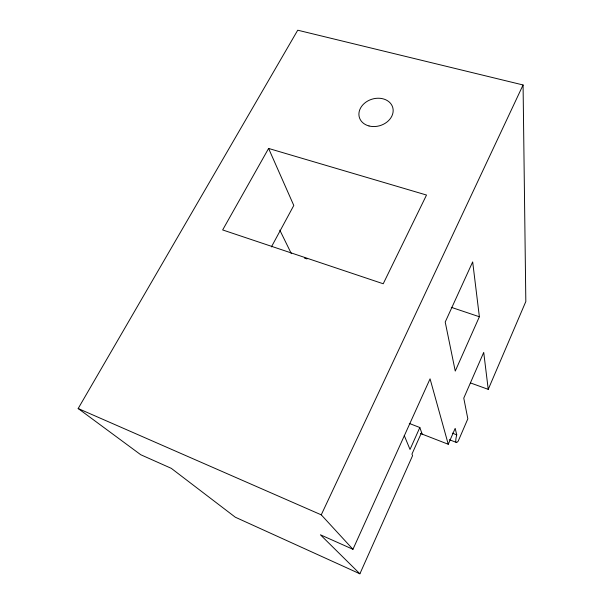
<?xml version="1.0" encoding="UTF-8"?>
<svg xmlns="http://www.w3.org/2000/svg" width="604" height="604" viewBox="0 0 604 604"><rect width="100%" height="100%" fill="white"/><g stroke="black" fill="none" stroke-linecap="round" stroke-linejoin="round"><path stroke-width="0.91" d="M470.531 382.951L488.236 389.361L525.827 301.524L523.072 84.968L297.727 30.2L78.173 408.523L140.732 454.729L171.287 468.342L235.296 517.205L359.893 573.8L412.577 455.642L411.943 454.125L421.6 432.502M420.422 433.446L448.259 444.265L455.174 428.364L456.737 434.842A14.36 2.612 -69.6 0 0 458.247 441.056L467.836 418.821L463.774 398.127L483.721 352.389L488.236 389.361M479.372 316.753L455.25 371.082L445.216 322.053L472.675 261.887L479.372 316.753L451.286 307.33M409.286 423.442L419.833 427.519L410.018 449.451L404.257 435.522M359.893 573.8L320.43 534.804L352.955 549.3L430.063 378.829L448.259 444.265M352.955 549.3L321.252 514.842L523.072 84.968M271.407 246.915L293.793 205.473L268.599 148.448L222.657 229.943L383.223 283.767L426.515 195.039L268.599 148.448M304.416 258.059L307.028 258.935M452.351 433.151L456.737 434.842M449.338 439.704L456.345 442.415M78.173 408.523L321.252 514.842M279.826 230.169L291.354 253.672M419.833 427.519L422.173 434.125M369.029 125.972A17.418 13.824 -17.1 0 0 393.083 109.135A17.418 13.824 -17.1 0 0 365.994 102.091A17.418 13.824 -17.1 0 0 369.029 125.972"/></g></svg>
